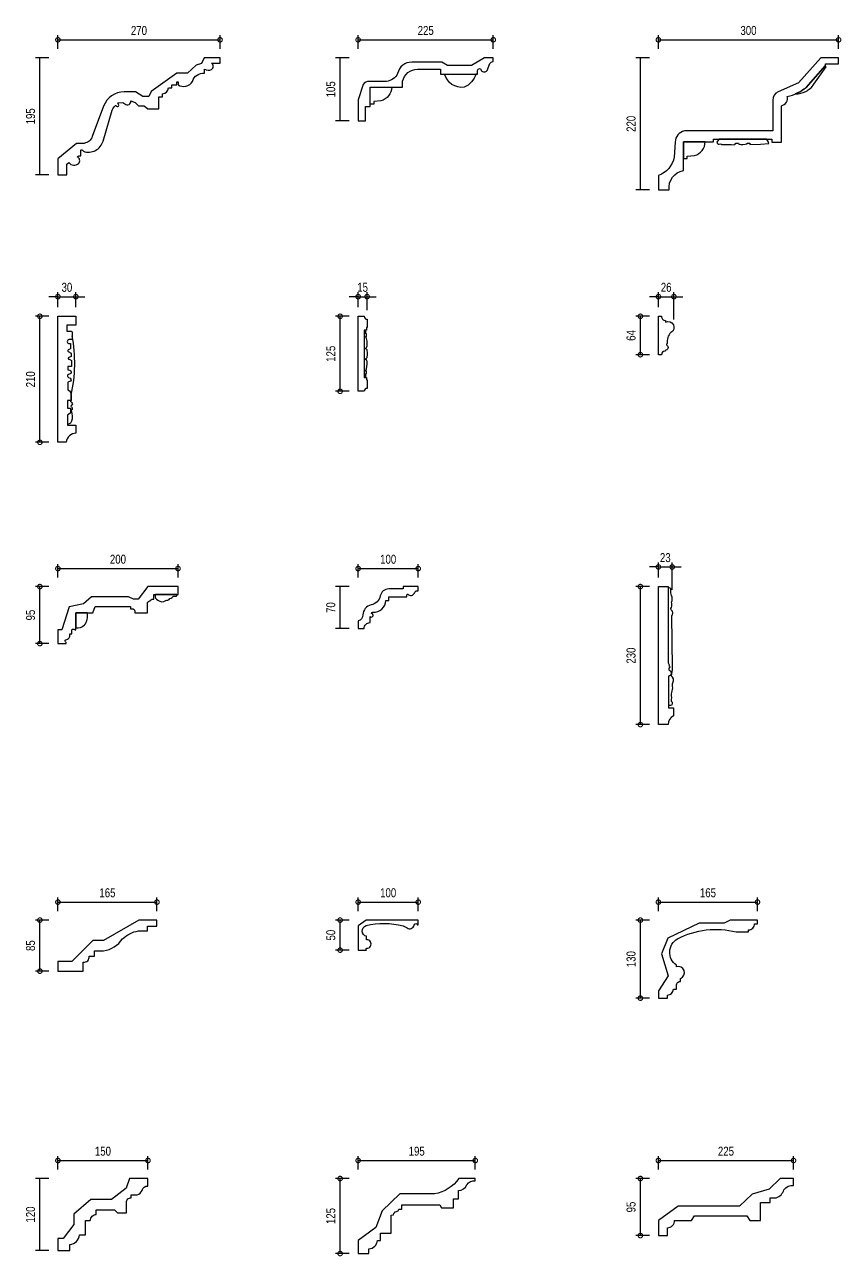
# Model space of a CAD drawing. Header units: millimetres. Extents: x 3214 to 6480, y 2858 to 4911.
# Drawn here: x 3214 to 4574, y 2858 to 4911 of the extents above; entities that cross this region are included whole.
import ezdxf

# ---------------------------------------------------------------- set-up
doc = ezdxf.new("R2010")
doc.units = ezdxf.units.MM
doc.layers.get('Defpoints').update_dxf_attribs({"color": 254})
doc.layers.add('Dimen', color=251, linetype='Continuous')
doc.styles.add('KOTE', font='romrust.shx', dxfattribs={"width": 0.8})
doc.dimstyles.new('ayala 20', dxfattribs={"dimscale": 25, "dimtxt": 2, "dimasz": 1.5, "dimexe": 0.75, "dimexo": 1.5, "dimgap": 0.8, "dimtad": 1, "dimdec": 0, "dimzin": 9, "dimdsep": 46, "dimtxsty": 'KOTE', "dimblk": 'ARCHTICK', "dimcen": 0, "dimdle": 0.75, "dimclrd": 4, "dimclre": 4, "dimclrt": 3, "dimadec": 0, "dimazin": 0, "dimtfac": 0.666667, "dimtdec": 0, "dimtix": 1, "dimtmove": 2, "dimatfit": 0, "dimfxl": 0, "dimtvp": 1, "dimtolj": 1, "dimarcsym": 0})

# ---------------------------------------------------------------- blocks, each defined once
blk = doc.blocks.new('_DotSmall')
at = {"color": 0, "linetype": 'ByBlock', "const_width": 0.5}
blk.add_lwpolyline([(-0.0625, 0, 1), (0.0625, 0, 1)], format="xyb", close=True, dxfattribs=at)
blk = doc.blocks.new('*D6')
at = {"layer": 'Defpoints', "color": 0, "transparency": 16777216}
for p in [(3239.2, 3418.5), (3269.2, 3418.5), (3269.2, 3333.5)]:
    blk.add_point(p, dxfattribs=at)
at = {"layer": 'Dimen', "color": 4, "lineweight": -2, "transparency": 16777216}
for p, q in [((3254.2, 3418.5), (3231.7, 3418.5)), ((3239.2, 3333.5), (3239.2, 3418.5)), ((3254.2, 3333.5), (3231.7, 3333.5))]:
    blk.add_line(p, q, dxfattribs=at)
at = {"layer": 'Dimen', "color": 4, "lineweight": -2, "transparency": 16777216, "xscale": 15, "yscale": 15, "zscale": 15}
for p, rotation in [((3239.2, 3418.5), 90), ((3239.2, 3333.5), 270)]:
    blk.add_blockref('_DotSmall', p, dxfattribs=dict(at, rotation=rotation))
at = {"layer": 'Dimen', "transparency": 16777216, "insert": (3223.7, 3376), "char_height": 15, "attachment_point": 5, "rotation": 90, "style": 'KOTE'}
blk.add_mtext('\\A1;85', dxfattribs=at)
blk = doc.blocks.new('*D7')
at = {"layer": 'Defpoints', "color": 0, "transparency": 16777216}
for p in [(3434.2, 3448.5), (3269.2, 3418.5), (3434.2, 3418.5)]:
    blk.add_point(p, dxfattribs=at)
at = {"layer": 'Dimen', "color": 4, "lineweight": -2, "transparency": 16777216}
for p, q in [((3269.2, 3433.5), (3269.2, 3456)), ((3269.2, 3448.5), (3434.2, 3448.5)), ((3434.2, 3433.5), (3434.2, 3456))]:
    blk.add_line(p, q, dxfattribs=at)
at = {"layer": 'Dimen', "color": 4, "lineweight": -2, "transparency": 16777216, "xscale": 15, "yscale": 15, "zscale": 15, "rotation": 180}
blk.add_blockref('_DotSmall', (3269.2, 3448.5), dxfattribs=at)
at = {"layer": 'Dimen', "color": 4, "lineweight": -2, "transparency": 16777216, "xscale": 15, "yscale": 15, "zscale": 15}
blk.add_blockref('_DotSmall', (3434.2, 3448.5), dxfattribs=at)
at = {"layer": 'Dimen', "transparency": 16777216, "insert": (3351.7, 3464), "char_height": 15, "attachment_point": 5, "style": 'KOTE'}
blk.add_mtext('\\A1;165', dxfattribs=at)
blk = doc.blocks.new('*D8')
at = {"layer": 'Defpoints', "color": 0, "transparency": 16777216}
for p in [(3739.2, 3418.5), (3769.2, 3418.5), (3769.2, 3368.5)]:
    blk.add_point(p, dxfattribs=at)
at = {"layer": 'Dimen', "color": 4, "lineweight": -2, "transparency": 16777216}
for p, q in [((3754.2, 3418.5), (3731.7, 3418.5)), ((3739.2, 3368.5), (3739.2, 3418.5)), ((3754.2, 3368.5), (3731.7, 3368.5))]:
    blk.add_line(p, q, dxfattribs=at)
at = {"layer": 'Dimen', "color": 4, "lineweight": -2, "transparency": 16777216, "xscale": 15, "yscale": 15, "zscale": 15}
for p, rotation in [((3739.2, 3418.5), 90), ((3739.2, 3368.5), 270)]:
    blk.add_blockref('_DotSmall', p, dxfattribs=dict(at, rotation=rotation))
at = {"layer": 'Dimen', "transparency": 16777216, "insert": (3723.7, 3393.5), "char_height": 15, "attachment_point": 5, "rotation": 90, "style": 'KOTE'}
blk.add_mtext('\\A1;50', dxfattribs=at)
blk = doc.blocks.new('*D9')
at = {"layer": 'Defpoints', "color": 0, "transparency": 16777216}
for p in [(3869.2, 3448.5), (3769.2, 3418.5), (3869.2, 3418.5)]:
    blk.add_point(p, dxfattribs=at)
at = {"layer": 'Dimen', "color": 4, "lineweight": -2, "transparency": 16777216}
for p, q in [((3769.2, 3433.5), (3769.2, 3456)), ((3769.2, 3448.5), (3869.2, 3448.5)), ((3869.2, 3433.5), (3869.2, 3456))]:
    blk.add_line(p, q, dxfattribs=at)
at = {"layer": 'Dimen', "color": 4, "lineweight": -2, "transparency": 16777216, "xscale": 15, "yscale": 15, "zscale": 15, "rotation": 180}
blk.add_blockref('_DotSmall', (3769.2, 3448.5), dxfattribs=at)
at = {"layer": 'Dimen', "color": 4, "lineweight": -2, "transparency": 16777216, "xscale": 15, "yscale": 15, "zscale": 15}
blk.add_blockref('_DotSmall', (3869.2, 3448.5), dxfattribs=at)
at = {"layer": 'Dimen', "transparency": 16777216, "insert": (3819.2, 3464), "char_height": 15, "attachment_point": 5, "style": 'KOTE'}
blk.add_mtext('\\A1;100', dxfattribs=at)
blk = doc.blocks.new('*D10')
at = {"layer": 'Defpoints', "color": 0, "transparency": 16777216}
for p in [(4239.2, 3418.5), (4269.2, 3418.5), (4269.2, 3288.5)]:
    blk.add_point(p, dxfattribs=at)
at = {"layer": 'Dimen', "color": 4, "lineweight": -2, "transparency": 16777216}
for p, q in [((4254.2, 3418.5), (4231.7, 3418.5)), ((4239.2, 3288.5), (4239.2, 3418.5)), ((4254.2, 3288.5), (4231.7, 3288.5))]:
    blk.add_line(p, q, dxfattribs=at)
at = {"layer": 'Dimen', "color": 4, "lineweight": -2, "transparency": 16777216, "xscale": 15, "yscale": 15, "zscale": 15}
for p, rotation in [((4239.2, 3418.5), 90), ((4239.2, 3288.5), 270)]:
    blk.add_blockref('_DotSmall', p, dxfattribs=dict(at, rotation=rotation))
at = {"layer": 'Dimen', "transparency": 16777216, "insert": (4223.7, 3353.5), "char_height": 15, "attachment_point": 5, "rotation": 90, "style": 'KOTE'}
blk.add_mtext('\\A1;130', dxfattribs=at)
blk = doc.blocks.new('*D11')
at = {"layer": 'Defpoints', "color": 0, "transparency": 16777216}
for p in [(4434.2, 3448.5), (4269.2, 3418.5), (4434.2, 3418.5)]:
    blk.add_point(p, dxfattribs=at)
at = {"layer": 'Dimen', "color": 4, "lineweight": -2, "transparency": 16777216}
for p, q in [((4269.2, 3433.5), (4269.2, 3456)), ((4269.2, 3448.5), (4434.2, 3448.5)), ((4434.2, 3433.5), (4434.2, 3456))]:
    blk.add_line(p, q, dxfattribs=at)
at = {"layer": 'Dimen', "color": 4, "lineweight": -2, "transparency": 16777216, "xscale": 15, "yscale": 15, "zscale": 15, "rotation": 180}
blk.add_blockref('_DotSmall', (4269.2, 3448.5), dxfattribs=at)
at = {"layer": 'Dimen', "color": 4, "lineweight": -2, "transparency": 16777216, "xscale": 15, "yscale": 15, "zscale": 15}
blk.add_blockref('_DotSmall', (4434.2, 3448.5), dxfattribs=at)
at = {"layer": 'Dimen', "transparency": 16777216, "insert": (4351.7, 3464), "char_height": 15, "attachment_point": 5, "style": 'KOTE'}
blk.add_mtext('\\A1;165', dxfattribs=at)
blk = doc.blocks.new('*D24')
at = {"layer": 'Defpoints', "color": 0, "transparency": 16777216}
for p in [(3239.2, 2987.9), (3269.2, 2987.9), (3269.2, 2867.9)]:
    blk.add_point(p, dxfattribs=at)
at = {"layer": 'Dimen', "color": 4, "lineweight": -2, "transparency": 16777216}
for p, q in [((3254.2, 2987.9), (3231.7, 2987.9)), ((3239.2, 2867.9), (3239.2, 2987.9)), ((3254.2, 2867.9), (3231.7, 2867.9))]:
    blk.add_line(p, q, dxfattribs=at)
at = {"layer": 'Dimen', "transparency": 16777216, "insert": (3223.7, 2927.9), "char_height": 15, "attachment_point": 5, "rotation": 90, "style": 'KOTE'}
blk.add_mtext('\\A1;120', dxfattribs=at)
blk = doc.blocks.new('_None')
blk = doc.blocks.new('*D25')
at = {"layer": 'Defpoints', "color": 0, "transparency": 16777216}
for p in [(3419.2, 3017.9), (3269.2, 2987.9), (3419.2, 2987.9)]:
    blk.add_point(p, dxfattribs=at)
at = {"layer": 'Dimen', "color": 4, "lineweight": -2, "transparency": 16777216}
for p, q in [((3269.2, 3002.9), (3269.2, 3025.4)), ((3269.2, 3017.9), (3419.2, 3017.9)), ((3419.2, 3002.9), (3419.2, 3025.4))]:
    blk.add_line(p, q, dxfattribs=at)
at = {"layer": 'Dimen', "color": 4, "lineweight": -2, "transparency": 16777216, "xscale": 15, "yscale": 15, "zscale": 15, "rotation": 180}
blk.add_blockref('_DotSmall', (3269.2, 3017.9), dxfattribs=at)
at = {"layer": 'Dimen', "color": 4, "lineweight": -2, "transparency": 16777216, "xscale": 15, "yscale": 15, "zscale": 15}
blk.add_blockref('_DotSmall', (3419.2, 3017.9), dxfattribs=at)
at = {"layer": 'Dimen', "transparency": 16777216, "insert": (3344.2, 3033.4), "char_height": 15, "attachment_point": 5, "style": 'KOTE'}
blk.add_mtext('\\A1;150', dxfattribs=at)
blk = doc.blocks.new('*D26')
at = {"layer": 'Defpoints', "color": 0, "transparency": 16777216}
for p in [(3739.2, 2987.9), (3769.2, 2987.9), (3769.2, 2862.9)]:
    blk.add_point(p, dxfattribs=at)
at = {"layer": 'Dimen', "color": 4, "lineweight": -2, "transparency": 16777216}
for p, q in [((3754.2, 2987.9), (3731.7, 2987.9)), ((3739.2, 2862.9), (3739.2, 2987.9)), ((3754.2, 2862.9), (3731.7, 2862.9))]:
    blk.add_line(p, q, dxfattribs=at)
at = {"layer": 'Dimen', "color": 4, "lineweight": -2, "transparency": 16777216, "xscale": 15, "yscale": 15, "zscale": 15}
for p, rotation in [((3739.2, 2987.9), 90), ((3739.2, 2862.9), 270)]:
    blk.add_blockref('_DotSmall', p, dxfattribs=dict(at, rotation=rotation))
at = {"layer": 'Dimen', "transparency": 16777216, "insert": (3723.7, 2925.4), "char_height": 15, "attachment_point": 5, "rotation": 90, "style": 'KOTE'}
blk.add_mtext('\\A1;125', dxfattribs=at)
blk = doc.blocks.new('*D27')
at = {"layer": 'Defpoints', "color": 0, "transparency": 16777216}
for p in [(3964.2, 3017.9), (3769.2, 2987.9), (3964.2, 2987.9)]:
    blk.add_point(p, dxfattribs=at)
at = {"layer": 'Dimen', "color": 4, "lineweight": -2, "transparency": 16777216}
for p, q in [((3769.2, 3002.9), (3769.2, 3025.4)), ((3769.2, 3017.9), (3964.2, 3017.9)), ((3964.2, 3002.9), (3964.2, 3025.4))]:
    blk.add_line(p, q, dxfattribs=at)
at = {"layer": 'Dimen', "color": 4, "lineweight": -2, "transparency": 16777216, "xscale": 15, "yscale": 15, "zscale": 15, "rotation": 180}
blk.add_blockref('_DotSmall', (3769.2, 3017.9), dxfattribs=at)
at = {"layer": 'Dimen', "color": 4, "lineweight": -2, "transparency": 16777216, "xscale": 15, "yscale": 15, "zscale": 15}
blk.add_blockref('_DotSmall', (3964.2, 3017.9), dxfattribs=at)
at = {"layer": 'Dimen', "transparency": 16777216, "insert": (3866.7, 3033.4), "char_height": 15, "attachment_point": 5, "style": 'KOTE'}
blk.add_mtext('\\A1;195', dxfattribs=at)
blk = doc.blocks.new('*D28')
at = {"layer": 'Defpoints', "color": 0, "transparency": 16777216}
for p in [(4239.2, 2987.9), (4269.2, 2987.9), (4269.2, 2892.9)]:
    blk.add_point(p, dxfattribs=at)
at = {"layer": 'Dimen', "color": 4, "lineweight": -2, "transparency": 16777216}
for p, q in [((4254.2, 2987.9), (4231.7, 2987.9)), ((4239.2, 2892.9), (4239.2, 2987.9)), ((4254.2, 2892.9), (4231.7, 2892.9))]:
    blk.add_line(p, q, dxfattribs=at)
at = {"layer": 'Dimen', "color": 4, "lineweight": -2, "transparency": 16777216, "xscale": 15, "yscale": 15, "zscale": 15}
for p, rotation in [((4239.2, 2987.9), 90), ((4239.2, 2892.9), 270)]:
    blk.add_blockref('_DotSmall', p, dxfattribs=dict(at, rotation=rotation))
at = {"layer": 'Dimen', "transparency": 16777216, "insert": (4223.7, 2940.4), "char_height": 15, "attachment_point": 5, "rotation": 90, "style": 'KOTE'}
blk.add_mtext('\\A1;95', dxfattribs=at)
blk = doc.blocks.new('*D29')
at = {"layer": 'Defpoints', "color": 0, "transparency": 16777216}
for p in [(4494.2, 3017.9), (4269.2, 2987.9), (4494.2, 2987.9)]:
    blk.add_point(p, dxfattribs=at)
at = {"layer": 'Dimen', "color": 4, "lineweight": -2, "transparency": 16777216}
for p, q in [((4269.2, 3002.9), (4269.2, 3025.4)), ((4269.2, 3017.9), (4494.2, 3017.9)), ((4494.2, 3002.9), (4494.2, 3025.4))]:
    blk.add_line(p, q, dxfattribs=at)
at = {"layer": 'Dimen', "color": 4, "lineweight": -2, "transparency": 16777216, "xscale": 15, "yscale": 15, "zscale": 15, "rotation": 180}
blk.add_blockref('_DotSmall', (4269.2, 3017.9), dxfattribs=at)
at = {"layer": 'Dimen', "color": 4, "lineweight": -2, "transparency": 16777216, "xscale": 15, "yscale": 15, "zscale": 15}
blk.add_blockref('_DotSmall', (4494.2, 3017.9), dxfattribs=at)
at = {"layer": 'Dimen', "transparency": 16777216, "insert": (4381.7, 3033.4), "char_height": 15, "attachment_point": 5, "style": 'KOTE'}
blk.add_mtext('\\A1;225', dxfattribs=at)
blk = doc.blocks.new('*D34')
at = {"layer": 'Defpoints', "color": 0, "transparency": 16777216}
for p in [(3239.2, 4855.4), (3269.2, 4855.4), (3269.2, 4660.4)]:
    blk.add_point(p, dxfattribs=at)
at = {"layer": 'Dimen', "color": 4, "lineweight": -2, "transparency": 16777216}
for p, q in [((3254.2, 4855.4), (3231.7, 4855.4)), ((3239.2, 4660.4), (3239.2, 4855.4)), ((3254.2, 4660.4), (3231.7, 4660.4))]:
    blk.add_line(p, q, dxfattribs=at)
at = {"layer": 'Dimen', "transparency": 16777216, "insert": (3223.7, 4757.9), "char_height": 15, "attachment_point": 5, "rotation": 90, "style": 'KOTE'}
blk.add_mtext('\\A1;195', dxfattribs=at)
blk = doc.blocks.new('*D35')
at = {"layer": 'Defpoints', "color": 0, "transparency": 16777216}
for p in [(3539.2, 4885.4), (3269.2, 4855.4), (3539.2, 4855.4)]:
    blk.add_point(p, dxfattribs=at)
at = {"layer": 'Dimen', "color": 4, "lineweight": -2, "transparency": 16777216}
for p, q in [((3269.2, 4870.4), (3269.2, 4892.9)), ((3269.2, 4885.4), (3539.2, 4885.4)), ((3539.2, 4870.4), (3539.2, 4892.9))]:
    blk.add_line(p, q, dxfattribs=at)
at = {"layer": 'Dimen', "color": 4, "lineweight": -2, "transparency": 16777216, "xscale": 15, "yscale": 15, "zscale": 15, "rotation": 180}
blk.add_blockref('_DotSmall', (3269.2, 4885.4), dxfattribs=at)
at = {"layer": 'Dimen', "color": 4, "lineweight": -2, "transparency": 16777216, "xscale": 15, "yscale": 15, "zscale": 15}
blk.add_blockref('_DotSmall', (3539.2, 4885.4), dxfattribs=at)
at = {"layer": 'Dimen', "transparency": 16777216, "insert": (3404.2, 4900.9), "char_height": 15, "attachment_point": 5, "style": 'KOTE'}
blk.add_mtext('\\A1;270', dxfattribs=at)
blk = doc.blocks.new('*D36')
at = {"layer": 'Defpoints', "color": 0, "transparency": 16777216}
for p in [(3739.2, 4855.4), (3769.2, 4855.4), (3769.2, 4750.4)]:
    blk.add_point(p, dxfattribs=at)
at = {"layer": 'Dimen', "color": 4, "lineweight": -2, "transparency": 16777216}
for p, q in [((3754.2, 4855.4), (3731.7, 4855.4)), ((3739.2, 4750.4), (3739.2, 4855.4)), ((3754.2, 4750.4), (3731.7, 4750.4))]:
    blk.add_line(p, q, dxfattribs=at)
at = {"layer": 'Dimen', "transparency": 16777216, "insert": (3723.7, 4802.9), "char_height": 15, "attachment_point": 5, "rotation": 90, "style": 'KOTE'}
blk.add_mtext('\\A1;105', dxfattribs=at)
blk = doc.blocks.new('*D37')
at = {"layer": 'Defpoints', "color": 0, "transparency": 16777216}
for p in [(3994.2, 4885.4), (3769.2, 4855.4), (3994.2, 4855.4)]:
    blk.add_point(p, dxfattribs=at)
at = {"layer": 'Dimen', "color": 4, "lineweight": -2, "transparency": 16777216}
for p, q in [((3769.2, 4870.4), (3769.2, 4892.9)), ((3769.2, 4885.4), (3994.2, 4885.4)), ((3994.2, 4870.4), (3994.2, 4892.9))]:
    blk.add_line(p, q, dxfattribs=at)
at = {"layer": 'Dimen', "color": 4, "lineweight": -2, "transparency": 16777216, "xscale": 15, "yscale": 15, "zscale": 15, "rotation": 180}
blk.add_blockref('_DotSmall', (3769.2, 4885.4), dxfattribs=at)
at = {"layer": 'Dimen', "color": 4, "lineweight": -2, "transparency": 16777216, "xscale": 15, "yscale": 15, "zscale": 15}
blk.add_blockref('_DotSmall', (3994.2, 4885.4), dxfattribs=at)
at = {"layer": 'Dimen', "transparency": 16777216, "insert": (3881.7, 4900.9), "char_height": 15, "attachment_point": 5, "style": 'KOTE'}
blk.add_mtext('\\A1;225', dxfattribs=at)
blk = doc.blocks.new('*D38')
at = {"layer": 'Defpoints', "color": 0, "transparency": 16777216}
for p in [(4239.2, 4855.4), (4269.2, 4855.4), (4269.2, 4635.4)]:
    blk.add_point(p, dxfattribs=at)
at = {"layer": 'Dimen', "color": 4, "lineweight": -2, "transparency": 16777216}
for p, q in [((4254.2, 4855.4), (4231.7, 4855.4)), ((4239.2, 4635.4), (4239.2, 4855.4)), ((4254.2, 4635.4), (4231.7, 4635.4))]:
    blk.add_line(p, q, dxfattribs=at)
at = {"layer": 'Dimen', "transparency": 16777216, "insert": (4223.7, 4745.4), "char_height": 15, "attachment_point": 5, "rotation": 90, "style": 'KOTE'}
blk.add_mtext('\\A1;220', dxfattribs=at)
blk = doc.blocks.new('*D39')
at = {"layer": 'Defpoints', "color": 0, "transparency": 16777216}
for p in [(4569.2, 4885.4), (4269.2, 4855.4), (4569.2, 4855.4)]:
    blk.add_point(p, dxfattribs=at)
at = {"layer": 'Dimen', "color": 4, "lineweight": -2, "transparency": 16777216}
for p, q in [((4269.2, 4870.4), (4269.2, 4892.9)), ((4269.2, 4885.4), (4569.2, 4885.4)), ((4569.2, 4870.4), (4569.2, 4892.9))]:
    blk.add_line(p, q, dxfattribs=at)
at = {"layer": 'Dimen', "color": 4, "lineweight": -2, "transparency": 16777216, "xscale": 15, "yscale": 15, "zscale": 15, "rotation": 180}
blk.add_blockref('_DotSmall', (4269.2, 4885.4), dxfattribs=at)
at = {"layer": 'Dimen', "color": 4, "lineweight": -2, "transparency": 16777216, "xscale": 15, "yscale": 15, "zscale": 15}
blk.add_blockref('_DotSmall', (4569.2, 4885.4), dxfattribs=at)
at = {"layer": 'Dimen', "transparency": 16777216, "insert": (4419.2, 4900.9), "char_height": 15, "attachment_point": 5, "style": 'KOTE'}
blk.add_mtext('\\A1;300', dxfattribs=at)
blk = doc.blocks.new('*D40')
at = {"layer": 'Defpoints', "color": 0, "transparency": 16777216}
for p in [(3739.2, 3974.3), (3769.2, 3974.3), (3769.2, 3904.3)]:
    blk.add_point(p, dxfattribs=at)
at = {"layer": 'Dimen', "color": 4, "lineweight": -2, "transparency": 16777216}
for p, q in [((3754.2, 3974.3), (3731.7, 3974.3)), ((3739.2, 3904.3), (3739.2, 3974.3)), ((3754.2, 3904.3), (3731.7, 3904.3))]:
    blk.add_line(p, q, dxfattribs=at)
at = {"layer": 'Dimen', "transparency": 16777216, "insert": (3723.7, 3939.3), "char_height": 15, "attachment_point": 5, "rotation": 90, "style": 'KOTE'}
blk.add_mtext('\\A1;70', dxfattribs=at)
blk = doc.blocks.new('*D41')
at = {"layer": 'Defpoints', "color": 0, "transparency": 16777216}
for p in [(3869.2, 4004.3), (3769.2, 3974.3), (3869.2, 3974.3)]:
    blk.add_point(p, dxfattribs=at)
at = {"layer": 'Dimen', "color": 4, "lineweight": -2, "transparency": 16777216}
for p, q in [((3769.2, 3989.3), (3769.2, 4011.8)), ((3769.2, 4004.3), (3869.2, 4004.3)), ((3869.2, 3989.3), (3869.2, 4011.8))]:
    blk.add_line(p, q, dxfattribs=at)
at = {"layer": 'Dimen', "color": 4, "lineweight": -2, "transparency": 16777216, "xscale": 15, "yscale": 15, "zscale": 15, "rotation": 180}
blk.add_blockref('_DotSmall', (3769.2, 4004.3), dxfattribs=at)
at = {"layer": 'Dimen', "color": 4, "lineweight": -2, "transparency": 16777216, "xscale": 15, "yscale": 15, "zscale": 15}
blk.add_blockref('_DotSmall', (3869.2, 4004.3), dxfattribs=at)
at = {"layer": 'Dimen', "transparency": 16777216, "insert": (3819.2, 4019.8), "char_height": 15, "attachment_point": 5, "style": 'KOTE'}
blk.add_mtext('\\A1;100', dxfattribs=at)
blk = doc.blocks.new('*D44')
at = {"layer": 'Defpoints', "color": 0, "transparency": 16777216}
for p in [(3239.2, 3974.3), (3269.2, 3974.3), (3269.2, 3879.3)]:
    blk.add_point(p, dxfattribs=at)
at = {"layer": 'Dimen', "color": 4, "lineweight": -2, "transparency": 16777216}
for p, q in [((3254.2, 3974.3), (3231.7, 3974.3)), ((3239.2, 3879.3), (3239.2, 3974.3)), ((3254.2, 3879.3), (3231.7, 3879.3))]:
    blk.add_line(p, q, dxfattribs=at)
at = {"layer": 'Dimen', "color": 4, "lineweight": -2, "transparency": 16777216, "xscale": 15, "yscale": 15, "zscale": 15}
for p, rotation in [((3239.2, 3974.3), 90), ((3239.2, 3879.3), 270)]:
    blk.add_blockref('_DotSmall', p, dxfattribs=dict(at, rotation=rotation))
at = {"layer": 'Dimen', "transparency": 16777216, "insert": (3223.7, 3926.8), "char_height": 15, "attachment_point": 5, "rotation": 90, "style": 'KOTE'}
blk.add_mtext('\\A1;95', dxfattribs=at)
blk = doc.blocks.new('*D45')
at = {"layer": 'Defpoints', "color": 0, "transparency": 16777216}
for p in [(3469.2, 4004.3), (3269.2, 3974.3), (3469.2, 3974.3)]:
    blk.add_point(p, dxfattribs=at)
at = {"layer": 'Dimen', "color": 4, "lineweight": -2, "transparency": 16777216}
for p, q in [((3269.2, 3989.3), (3269.2, 4011.8)), ((3269.2, 4004.3), (3469.2, 4004.3)), ((3469.2, 3989.3), (3469.2, 4011.8))]:
    blk.add_line(p, q, dxfattribs=at)
at = {"layer": 'Dimen', "color": 4, "lineweight": -2, "transparency": 16777216, "xscale": 15, "yscale": 15, "zscale": 15, "rotation": 180}
blk.add_blockref('_DotSmall', (3269.2, 4004.3), dxfattribs=at)
at = {"layer": 'Dimen', "color": 4, "lineweight": -2, "transparency": 16777216, "xscale": 15, "yscale": 15, "zscale": 15}
blk.add_blockref('_DotSmall', (3469.2, 4004.3), dxfattribs=at)
at = {"layer": 'Dimen', "transparency": 16777216, "insert": (3369.2, 4019.8), "char_height": 15, "attachment_point": 5, "style": 'KOTE'}
blk.add_mtext('\\A1;200', dxfattribs=at)
blk = doc.blocks.new('*D60')
at = {"layer": 'Defpoints', "color": 0, "transparency": 16777216}
for p in [(3239.2, 4424.7), (3269.2, 4424.7), (3269.2, 4214.7)]:
    blk.add_point(p, dxfattribs=at)
at = {"layer": 'Dimen', "color": 4, "lineweight": -2, "transparency": 16777216}
for p, q in [((3254.2, 4424.7), (3231.7, 4424.7)), ((3239.2, 4214.7), (3239.2, 4424.7)), ((3254.2, 4214.7), (3231.7, 4214.7))]:
    blk.add_line(p, q, dxfattribs=at)
at = {"layer": 'Dimen', "color": 4, "lineweight": -2, "transparency": 16777216, "xscale": 15, "yscale": 15, "zscale": 15}
for p, rotation in [((3239.2, 4424.7), 90), ((3239.2, 4214.7), 270)]:
    blk.add_blockref('_DotSmall', p, dxfattribs=dict(at, rotation=rotation))
at = {"layer": 'Dimen', "transparency": 16777216, "insert": (3223.7, 4319.7), "char_height": 15, "attachment_point": 5, "rotation": 90, "style": 'KOTE'}
blk.add_mtext('\\A1;210', dxfattribs=at)
blk = doc.blocks.new('*D61')
at = {"layer": 'Defpoints', "color": 0, "transparency": 16777216}
for p in [(4239.2, 3974.3), (4269.2, 3974.3), (4269.2, 3744.3)]:
    blk.add_point(p, dxfattribs=at)
at = {"layer": 'Dimen', "color": 4, "lineweight": -2, "transparency": 16777216}
for p, q in [((4254.2, 3974.3), (4231.7, 3974.3)), ((4239.2, 3744.3), (4239.2, 3974.3)), ((4254.2, 3744.3), (4231.7, 3744.3))]:
    blk.add_line(p, q, dxfattribs=at)
at = {"layer": 'Dimen', "color": 4, "lineweight": -2, "transparency": 16777216, "xscale": 15, "yscale": 15, "zscale": 15}
for p, rotation in [((4239.2, 3974.3), 90), ((4239.2, 3744.3), 270)]:
    blk.add_blockref('_DotSmall', p, dxfattribs=dict(at, rotation=rotation))
at = {"layer": 'Dimen', "transparency": 16777216, "insert": (4223.7, 3859.3), "char_height": 15, "attachment_point": 5, "rotation": 90, "style": 'KOTE'}
blk.add_mtext('\\A1;230', dxfattribs=at)
blk = doc.blocks.new('*D62')
at = {"layer": 'Defpoints', "color": 0, "transparency": 16777216}
for p in [(3739.2, 4424.7), (3769.2, 4424.7), (3769.2, 4299.7)]:
    blk.add_point(p, dxfattribs=at)
at = {"layer": 'Dimen', "color": 4, "lineweight": -2, "transparency": 16777216}
for p, q in [((3754.2, 4424.7), (3731.7, 4424.7)), ((3739.2, 4299.7), (3739.2, 4424.7)), ((3754.2, 4299.7), (3731.7, 4299.7))]:
    blk.add_line(p, q, dxfattribs=at)
at = {"layer": 'Dimen', "color": 4, "lineweight": -2, "transparency": 16777216, "xscale": 15, "yscale": 15, "zscale": 15}
for p, rotation in [((3739.2, 4424.7), 90), ((3739.2, 4299.7), 270)]:
    blk.add_blockref('_DotSmall', p, dxfattribs=dict(at, rotation=rotation))
at = {"layer": 'Dimen', "transparency": 16777216, "insert": (3723.7, 4362.2), "char_height": 15, "attachment_point": 5, "rotation": 90, "style": 'KOTE'}
blk.add_mtext('\\A1;125', dxfattribs=at)
blk = doc.blocks.new('*D54')
at = {"layer": 'Defpoints', "color": 0, "transparency": 16777216}
for p in [(3299.2, 4457.4), (3269.2, 4424.7), (3299.2, 4424.7)]:
    blk.add_point(p, dxfattribs=at)
at = {"layer": 'Dimen', "color": 4, "lineweight": -2, "transparency": 16777216}
for p, q in [((3269.2, 4457.4), (3254.2, 4457.4)), ((3269.2, 4439.7), (3269.2, 4464.9)), ((3269.2, 4457.4), (3299.2, 4457.4)), ((3299.2, 4439.7), (3299.2, 4464.9)), ((3299.2, 4457.4), (3314.2, 4457.4))]:
    blk.add_line(p, q, dxfattribs=at)
at = {"layer": 'Dimen', "color": 4, "lineweight": -2, "transparency": 16777216, "xscale": 15, "yscale": 15, "zscale": 15}
blk.add_blockref('_DotSmall', (3269.2, 4457.4), dxfattribs=at)
at = {"layer": 'Dimen', "color": 4, "lineweight": -2, "transparency": 16777216, "xscale": 15, "yscale": 15, "zscale": 15, "rotation": 180}
blk.add_blockref('_DotSmall', (3299.2, 4457.4), dxfattribs=at)
at = {"layer": 'Dimen', "transparency": 16777216, "insert": (3284.2, 4472.9), "char_height": 15, "attachment_point": 5, "style": 'KOTE'}
blk.add_mtext('\\A1;30', dxfattribs=at)
blk = doc.blocks.new('*D55')
at = {"layer": 'Defpoints', "color": 0, "transparency": 16777216}
for p in [(3784.1, 4457.4), (3769.2, 4424.7), (3784.1, 4419.8)]:
    blk.add_point(p, dxfattribs=at)
at = {"layer": 'Dimen', "color": 4, "lineweight": -2, "transparency": 16777216}
for p, q in [((3769.2, 4457.4), (3754.2, 4457.4)), ((3769.2, 4439.7), (3769.2, 4464.9)), ((3769.2, 4457.4), (3784.1, 4457.4)), ((3784.1, 4434.8), (3784.1, 4464.9)), ((3784.1, 4457.4), (3799.1, 4457.4))]:
    blk.add_line(p, q, dxfattribs=at)
at = {"layer": 'Dimen', "color": 4, "lineweight": -2, "transparency": 16777216, "xscale": 15, "yscale": 15, "zscale": 15}
blk.add_blockref('_DotSmall', (3769.2, 4457.4), dxfattribs=at)
at = {"layer": 'Dimen', "color": 4, "lineweight": -2, "transparency": 16777216, "xscale": 15, "yscale": 15, "zscale": 15, "rotation": 180}
blk.add_blockref('_DotSmall', (3784.1, 4457.4), dxfattribs=at)
at = {"layer": 'Dimen', "transparency": 16777216, "insert": (3776.6, 4472.9), "char_height": 15, "attachment_point": 5, "style": 'KOTE'}
blk.add_mtext('\\A1;15', dxfattribs=at)
blk = doc.blocks.new('*D66')
at = {"layer": 'Defpoints', "color": 0, "transparency": 16777216}
for p in [(4292.2, 4007), (4269.2, 3974.3), (4292.2, 3954)]:
    blk.add_point(p, dxfattribs=at)
at = {"layer": 'Dimen', "color": 4, "lineweight": -2, "transparency": 16777216}
for p, q in [((4269.2, 4007), (4254.2, 4007)), ((4269.2, 3989.3), (4269.2, 4014.5)), ((4269.2, 4007), (4292.2, 4007)), ((4292.2, 3969), (4292.2, 4014.5)), ((4292.2, 4007), (4307.2, 4007))]:
    blk.add_line(p, q, dxfattribs=at)
at = {"layer": 'Dimen', "color": 4, "lineweight": -2, "transparency": 16777216, "xscale": 15, "yscale": 15, "zscale": 15}
blk.add_blockref('_DotSmall', (4269.2, 4007), dxfattribs=at)
at = {"layer": 'Dimen', "color": 4, "lineweight": -2, "transparency": 16777216, "xscale": 15, "yscale": 15, "zscale": 15, "rotation": 180}
blk.add_blockref('_DotSmall', (4292.2, 4007), dxfattribs=at)
at = {"layer": 'Dimen', "transparency": 16777216, "insert": (4280.7, 4022.5), "char_height": 15, "attachment_point": 5, "style": 'KOTE'}
blk.add_mtext('\\A1;23', dxfattribs=at)
blk = doc.blocks.new('*D71')
at = {"layer": 'Defpoints', "color": 0, "transparency": 16777216}
for p in [(4239.2, 4424.7), (4269.2, 4424.7), (4269.2, 4360.7)]:
    blk.add_point(p, dxfattribs=at)
at = {"layer": 'Dimen', "color": 4, "lineweight": -2, "transparency": 16777216}
for p, q in [((4254.2, 4424.7), (4231.7, 4424.7)), ((4239.2, 4360.7), (4239.2, 4424.7)), ((4254.2, 4360.7), (4231.7, 4360.7))]:
    blk.add_line(p, q, dxfattribs=at)
at = {"layer": 'Dimen', "color": 4, "lineweight": -2, "transparency": 16777216, "xscale": 15, "yscale": 15, "zscale": 15}
for p, rotation in [((4239.2, 4424.7), 90), ((4239.2, 4360.7), 270)]:
    blk.add_blockref('_DotSmall', p, dxfattribs=dict(at, rotation=rotation))
at = {"layer": 'Dimen', "transparency": 16777216, "insert": (4223.7, 4392.7), "char_height": 15, "attachment_point": 5, "rotation": 90, "style": 'KOTE'}
blk.add_mtext('\\A1;64', dxfattribs=at)
blk = doc.blocks.new('*D72')
at = {"layer": 'Defpoints', "color": 0, "transparency": 16777216}
for p in [(4295, 4457.4), (4269.2, 4424.7), (4295, 4404.3)]:
    blk.add_point(p, dxfattribs=at)
at = {"layer": 'Dimen', "color": 4, "lineweight": -2, "transparency": 16777216}
for p, q in [((4269.2, 4457.4), (4254.2, 4457.4)), ((4269.2, 4439.7), (4269.2, 4464.9)), ((4269.2, 4457.4), (4295, 4457.4)), ((4295, 4419.3), (4295, 4464.9)), ((4295, 4457.4), (4310, 4457.4))]:
    blk.add_line(p, q, dxfattribs=at)
at = {"layer": 'Dimen', "color": 4, "lineweight": -2, "transparency": 16777216, "xscale": 15, "yscale": 15, "zscale": 15}
blk.add_blockref('_DotSmall', (4269.2, 4457.4), dxfattribs=at)
at = {"layer": 'Dimen', "color": 4, "lineweight": -2, "transparency": 16777216, "xscale": 15, "yscale": 15, "zscale": 15, "rotation": 180}
blk.add_blockref('_DotSmall', (4295, 4457.4), dxfattribs=at)
at = {"layer": 'Dimen', "transparency": 16777216, "insert": (4282.1, 4472.9), "char_height": 15, "attachment_point": 5, "style": 'KOTE'}
blk.add_mtext('\\A1;26', dxfattribs=at)

msp = doc.modelspace()

# ---------------------------------------------------------------- linework, layer by layer
at = {"color": 5}
msp.add_line((3968.1, 4828.3), (3965.1, 4828.3), dxfattribs=at)
for points in [[(3269.2, 4660.4), (3284.2, 4660.4), (3284.2, 4678.4), (3287.5, 4680.7, 0.420748), (3303.5, 4679.2, 0.524286), (3301.5, 4690.3), (3304.2, 4692.2), (3307.2, 4692.2), (3307.2, 4701.3, -0.559203), (3310.6, 4700.8), (3311.7, 4699.6, 0.433573), (3344.5, 4716.7), (3359.8, 4767.9, -0.152132), (3365.2, 4775.9), (3366.4, 4775.8, 0.68752), (3370.2, 4774.9, 0.348878), (3368.6, 4780.3), (3377.4, 4780.7), (3380.9, 4778.5, 0.658572), (3390.9, 4783.7), (3398.1, 4781.2), (3403.2, 4775.6), (3412.8, 4775.6), (3419.2, 4770.4), (3437.2, 4770.4), (3437.2, 4790.4), (3443.2, 4790.4), (3443.2, 4795.4, 0.399001), (3453.2, 4805.4), (3459.2, 4805.4), (3459.2, 4810.4), (3467.2, 4810.4), (3467.2, 4815.4), (3469.2, 4815.4), (3469.2, 4810.4, 0.421268), (3493.3, 4816, -0.36165), (3513.5, 4830), (3513.5, 4836.5, 0.265777), (3525.1, 4836.1, 0.542087), (3525.1, 4846.4), (3539.2, 4846.4), (3539.2, 4855.4), (3512.8, 4855.4), (3508.1, 4846.2), (3499.3, 4843.4), (3485, 4829.7), (3467.1, 4829.7), (3424.7, 4799.4), (3420.9, 4790.8), (3410.5, 4790.8), (3398.5, 4798.5), (3379.4, 4798.5, 0.312108), (3345.3, 4774.9), (3326.4, 4724.2, -0.263397), (3313, 4712.9), (3300, 4712.9), (3269.2, 4687.1)], [(3769.2, 4750.4), (3781.2, 4750.4), (3781.2, 4774.4), (3789.2, 4774.4), (3789.2, 4806.4), (3843.2, 4806.4), (3843.2, 4816.4, -0.351879), (3868, 4836.3), (3906.1, 4836.3), (3906.1, 4828.3), (3968.1, 4828.3), (3968.1, 4834.5, -1), (3974.2, 4834.5, 0.523769), (3984, 4834.5), (3988.3, 4845.7, -0.198192), (3994.2, 4849.4), (3994.2, 4855.4), (3979.6, 4855.4), (3957.8, 4842.7), (3917.8, 4842.7), (3908.4, 4848.2), (3858.4, 4848.2, 0.351889), (3835, 4829.4, -0.270337), (3816.3, 4816), (3787.5, 4816, 0.225683), (3777.3, 4811.2), (3769.2, 4785.2)], [(4269.2, 4635.4), (4287.2, 4635.4, -0.409927), (4311.2, 4667.4), (4311.2, 4715.4), (4360.9, 4715.4), (4360.9, 4720), (4458.2, 4720), (4458.2, 4715.1), (4474.2, 4715.1), (4474.2, 4775.6, 0.448983), (4483.6, 4791.2, 0.128336), (4515.5, 4806.2), (4547.2, 4842.4), (4547.2, 4845.4), (4569.2, 4845.4), (4569.2, 4855.4), (4539.7, 4855.4), (4502.6, 4813.5), (4468.4, 4798.9, 0.314368), (4459.7, 4785), (4459.7, 4734), (4312.5, 4734, 0.311727), (4296.9, 4714.8), (4295.5, 4689.8, -0.271421), (4269.2, 4659.4)], [(3269.2, 3879.3), (3283.2, 3879.3), (3283.2, 3881.3, -0.722178), (3282.6, 3885.8, 0.186092), (3287.7, 3888.7, 0.165481), (3289.2, 3895.3), (3292.2, 3895.3), (3292.2, 3902.3, -0.473515), (3297.2, 3902.3), (3299.2, 3902.3), (3299.2, 3930.3), (3327.2, 3930.3), (3331.2, 3941.3), (3390.2, 3941.3), (3390.2, 3937.3), (3393.2, 3937.3, -0.414214), (3397.2, 3933.3), (3397.2, 3930.3), (3418.2, 3930.3), (3418.2, 3945.3, -0.414157), (3424.2, 3951.3), (3425.2, 3953.3), (3429.2, 3953.3), (3429.2, 3961.3), (3469.2, 3961.3), (3469.2, 3974.3), (3419, 3974.3), (3402.9, 3953.3), (3395.2, 3953.3), (3386.9, 3957.3), (3325.1, 3957.3), (3311.6, 3945.5), (3287.9, 3940.4), (3275.7, 3902.3), (3269.2, 3902.3), (3269.2, 3879.3)], [(4269.2, 3744.3), (4269.2, 3974.3), (4285.2, 3974.3), (4285.2, 3847.1, -0.329505), (4286.7, 3842.3, -0.77369), (4286.8, 3838.3, 0.22151), (4286.5, 3835.3, -0.842581), (4286.2, 3825.1), (4286.2, 3772.3), (4294.2, 3772.3), (4294.2, 3758.7, 0.287008), (4285.2, 3744.3), (4269.2, 3744.3)], [(3782.3, 3418.5), (3769.2, 3408.9), (3769.2, 3368.5), (3783.2, 3368.5, -0.702911), (3783.7, 3371.6, 1.05348), (3783.2, 3385.5), (3783.2, 3391.5, -0.78526), (3782.4, 3409.3, -0.125281), (3843.9, 3409), (3850.7, 3405.5, 0.54047), (3862.3, 3410.1, -0.817023), (3868.2, 3410.5), (3869.2, 3410.5), (3869.2, 3418.5)], [(4269.2, 3288.5), (4284.2, 3288.5), (4284.2, 3293.5, 0.412784), (4294.2, 3303.5), (4299.2, 3303.5), (4299.2, 3309.5, -0.414214), (4306.2, 3316.5), (4306.2, 3321.5, 0.9812), (4299.2, 3340.5), (4299.2, 3343.5, -0.554364), (4301.1, 3387.3, -0.18544), (4398.9, 3398.9), (4419.2, 3398.9), (4419.2, 3402.5, 0.452986), (4429.2, 3412.5), (4434.2, 3412.5), (4434.2, 3418.5), (4388.8, 3418.5), (4378.8, 3413.4), (4337, 3413.4), (4284.8, 3388.5), (4274.1, 3362.6), (4285.3, 3325.5), (4269.2, 3300.9)], [(3269.2, 2867.9), (3289.2, 2867.9), (3289.2, 2877.9, 0.354052), (3305.2, 2893.9), (3315.2, 2893.9), (3315.2, 2917.9), (3323.2, 2917.9, -0.414214), (3333.2, 2927.9), (3333.2, 2935.9), (3363.2, 2935.9), (3368.2, 2930.9), (3383.2, 2930.9), (3383.2, 2948.3, -0.428239), (3391.2, 2955.9), (3391.2, 2960.9), (3401.2, 2960.9, 0.212423), (3409.5, 2968.1, -0.370075), (3419.2, 2975.4), (3419.2, 2987.9), (3388.7, 2987.9), (3382.8, 2971.7), (3358.7, 2953.2), (3323.9, 2953.2), (3295.6, 2928.5), (3295.6, 2911.5), (3278.2, 2887.9), (3269.2, 2887.9)], [(3769.2, 2862.9), (3787.2, 2862.9), (3787.2, 2870.9, 0.403735), (3801.2, 2884.9), (3806.2, 2884.9), (3806.2, 2896.9), (3824.2, 2896.9), (3824.2, 2926.9), (3828.1, 2927.6, -0.30044), (3832.8, 2933, 0.342458), (3837.2, 2936.9), (3842.2, 2936.9), (3842.2, 2943.9), (3905.2, 2943.9), (3908.2, 2938.9), (3928.2, 2938.9), (3928.2, 2953.9), (3936.2, 2953.9), (3936.2, 2968, 0.30527), (3950.1, 2977.4, -0.305018), (3964.2, 2983.9), (3964.2, 2987.9), (3937, 2987.9, -0.201755), (3896.4, 2962.4), (3838.4, 2962.4), (3809, 2934.1), (3798.8, 2906.5), (3769.2, 2884.9)], [(4269.2, 2892.9), (4284.2, 2892.9), (4284.2, 2905.9, 0.414214), (4296.2, 2917.9), (4324.2, 2917.9), (4329.2, 2925.9), (4416.2, 2925.9), (4421.2, 2917.9), (4439.2, 2917.9), (4439.2, 2947.9), (4455.2, 2947.9), (4455.2, 2955.9), (4465.2, 2955.9, 0.257034), (4478.1, 2969.3, -0.261539), (4494.2, 2976.4), (4494.2, 2987.9), (4472.2, 2987.9), (4453.4, 2970.2), (4425.2, 2962), (4404.4, 2941.9), (4302.2, 2941.9), (4269.2, 2917.9)]]:
    msp.add_lwpolyline(points, format="xyb", close=True, dxfattribs=at)
for points in [[(3913.1, 4828.3), (3965.1, 4828.3, -0.225429), (3945.9, 4806.3, -0.376316), (3913.1, 4828.3, 2.620613)], [(4497.2, 4795.2, 0.120611), (4514.7, 4799.5, 0.120611), (4528.3, 4811.4), (4548.5, 4840.3), (4546, 4841.1), (4515.5, 4806.2, -0.07711), (4497.2, 4795.2, 8.533956)], [(3789.2, 4806.4), (3825.2, 4806.4, -0.334721), (3807.2, 4783.6), (3795.2, 4782.4), (3795.2, 4778.4), (3789.2, 4778.4), (3789.2, 4806.4)], [(4347.2, 4715.4), (4311.2, 4715.4), (4311.2, 4687.4), (4317.2, 4687.4), (4317.2, 4691.4), (4329.2, 4692.7, 0.334721), (4347.2, 4715.4, 15.955157)], [(4370.6, 4720), (4367.5, 4716.5, 0.722257), (4370.4, 4711.6), (4373.3, 4712.2), (4374.2, 4710.7, -0.030738), (4395.4, 4710.6, -0.249819), (4397.1, 4711.6), (4398, 4713.2), (4402.7, 4713.2), (4402.9, 4711.4, 0.070744), (4417.2, 4711.8), (4417.2, 4713.2), (4421.5, 4713.2), (4421.6, 4711.2), (4439.5, 4711.3), (4453.2, 4712.5, 0.217423), (4449.1, 4718.6, -0.714406), (4449.4, 4720), (4370.6, 4720)], [(3269.2, 4214.7), (3269.2, 4424.7), (3299.2, 4424.7), (3299.2, 4409.7), (3284.2, 4409.7), (3284.2, 4399.7), (3291.2, 4399.7, -0.365049), (3292.9, 4398.2), (3292.9, 4386.2), (3288.9, 4386.2, 0.81999), (3286.8, 4379.3), (3290.1, 4379.3), (3290.1, 4370.3), (3287.2, 4369.4, 0.580047), (3286.4, 4365.8), (3291.2, 4363), (3291.2, 4357.6), (3287.2, 4356.1, 0.823138), (3287.7, 4353.1), (3290, 4352.2, -0.37631), (3292, 4348.6, 0.108834), (3292, 4341.2), (3286, 4341.2), (3286, 4335.7), (3289.3, 4334.7, -0.67082), (3289.8, 4328.8), (3286.6, 4327.6, 0.763289), (3287, 4322.8), (3289.5, 4321.4, -0.71937), (3288.7, 4316), (3286, 4315.2), (3286, 4302.2, -0.282308), (3291.2, 4292.7), (3291.2, 4284.5), (3285.2, 4284.5), (3285.2, 4271.6), (3290.2, 4271.6), (3290.2, 4265.6), (3289.8, 4263.5), (3285.2, 4260.1), (3285.2, 4243.1), (3299.2, 4243.1), (3299.2, 4230.1, 0.366276), (3283.2, 4214.7), (3269.2, 4214.7)], [(3769.2, 4299.7), (3769.2, 4424.7), (3779.2, 4424.7, 0.414174), (3784.1, 4419.8), (3784.2, 4405.8), (3783.2, 4405.8), (3783.2, 4401.8), (3779.2, 4401.8), (3779.2, 4322.6), (3783.2, 4322.6), (3783.2, 4318.6), (3784.2, 4318.6), (3784.2, 4304.6, 0.419704), (3779.2, 4299.7), (3769.2, 4299.7)], [(4269.2, 4360.7), (4269.2, 4424.7), (4274.2, 4424.7, 0.414214), (4281.2, 4417.7), (4281.2, 4415.1, -0.971522), (4290.1, 4397.7, 0.249979), (4284, 4379.2, 0.873315), (4283.4, 4376.8, -0.702109), (4280.2, 4367.9), (4280.2, 4366.7, 0.414214), (4274.2, 4360.7), (4269.2, 4360.7)], [(3779.2, 4322.6), (3782.2, 4322.6), (3782.2, 4329.2), (3783.2, 4329.2), (3783.2, 4333.2), (3781.7, 4333.2, 0.101351), (3784.2, 4349.3, 0.323568), (3780.8, 4353.5, 0.305507), (3784.4, 4357.1, 0.028596), (3784.7, 4362.2, 0.028596), (3784.4, 4367.3, 0.305507), (3780.8, 4370.9, 0.323568), (3784.2, 4375.2, 0.12627), (3781.7, 4391.3), (3783.2, 4391.3), (3783.2, 4395.3), (3782.2, 4395.3), (3782.2, 4401.8), (3779.2, 4401.8), (3779.2, 4322.6)], [(3285.2, 4245.9, 0.452043), (3292.2, 4250.3, 0.193649), (3291.8, 4266.5, -0.54671), (3292.4, 4268.7, 0.66164), (3291.6, 4273.8, -0.414015), (3291.6, 4276.4, 0.892773), (3291.6, 4281.4, -0.506898), (3291.2, 4284.5), (3291.2, 4293.2, 0.103345), (3292.9, 4392.2, -7.167489)], [(3769.2, 3904.3), (3779.2, 3904.3, -0.414214), (3789.2, 3914.3), (3789.2, 3924.3, 1.477312), (3791.2, 3929.5, -0.326087), (3793.9, 3931.4, 0.424552), (3815.2, 3951.3), (3820.2, 3951.3), (3820.2, 3957.3), (3850.2, 3957.3), (3850.2, 3960.3, -0.914487), (3853.2, 3960.5, 0.514755), (3863.6, 3965.1, -0.317779), (3869.2, 3967.3), (3869.2, 3974.3), (3844.2, 3974.3), (3844.2, 3970.3), (3820.2, 3970.3, 0.353854), (3806.1, 3958.9, -0.303001), (3790.7, 3943.9, 0.317069), (3776.9, 3927.1, -0.35493), (3769.2, 3917.3), (3769.2, 3904.3)], [(4286.2, 3776.7), (4289.9, 3776.7, 0.802201), (4291, 3782.8, 0.06323), (4290.8, 3795.6, 0.065946), (4293, 3805.6, -0.144942), (4293.4, 3814.1, 0.360008), (4290.6, 3825.8, 0.090385), (4292.6, 3838.8), (4291.8, 3925.9, 0.419389), (4290.2, 3935.7, -0.314793), (4291, 3939.5, 0.120404), (4291, 3948.5, 0.209571), (4291.2, 3959.5, -0.124044), (4290, 3968.6, 0.758706), (4285.2, 3971.5, 0.381171)], [(3432, 3961.3, 0.400438), (3433.2, 3953.5), (3435.6, 3951.6, 0.341721), (3448.9, 3950.9, -0.09978), (3452.2, 3951.6, 0.294127), (3454.3, 3953, -0.336295), (3457.8, 3955, 0.257145), (3460.2, 3957.4, -0.19938), (3464.9, 3958.5, 0.691314), (3467.3, 3961.3), (3432, 3961.3)], [(3299.2, 3930.3), (3299.2, 3905.8, 0.260074), (3313.4, 3910.3, 0.235463), (3318.1, 3930.3), (3299.2, 3930.3)], [(3269.2, 3349.5), (3269.2, 3333.5), (3311.2, 3333.5), (3311.2, 3348.5, 0.52515), (3321.2, 3358.5), (3330.2, 3358.5), (3330.2, 3367.5), (3345.2, 3367.5, 0.21239), (3376.6, 3387.1, -0.159915), (3403.2, 3400.5), (3418.2, 3400.5), (3418.2, 3408.5), (3434.2, 3408.5), (3434.2, 3418.5), (3404.2, 3418.5), (3345.2, 3384.5), (3327.2, 3384.5), (3292.2, 3349.5), (3269.2, 3349.5)]]:
    msp.add_lwpolyline(points, format="xyb", dxfattribs=at)

# ---------------------------------------------------------------- dimensions: what is measured, and where the dimension line sits
at = {"layer": 'Dimen'}
for base, p1, p2, picture, middle in [((3539.2, 4885.4), (3269.2, 4855.4), (3539.2, 4855.4), '*D35', (3404.2, 4900.9)), ((3994.2, 4885.4), (3769.2, 4855.4), (3994.2, 4855.4), '*D37', (3881.7, 4900.9)), ((4569.2, 4885.4), (4269.2, 4855.4), (4569.2, 4855.4), '*D39', (4419.2, 4900.9)), ((3299.2, 4457.4), (3269.2, 4424.7), (3299.2, 4424.7), '*D54', (3284.2, 4472.9)), ((3784.1, 4457.4), (3769.2, 4424.7), (3784.1, 4419.8), '*D55', (3776.6, 4472.9)), ((4295, 4457.4), (4269.2, 4424.7), (4295, 4404.3), '*D72', (4282.1, 4472.9)), ((3469.2, 4004.3), (3269.2, 3974.3), (3469.2, 3974.3), '*D45', (3369.2, 4019.8)), ((3869.2, 4004.3), (3769.2, 3974.3), (3869.2, 3974.3), '*D41', (3819.2, 4019.8)), ((4292.2, 4007), (4269.2, 3974.3), (4292.2, 3954), '*D66', (4280.7, 4022.5)), ((3434.2, 3448.5), (3269.2, 3418.5), (3434.2, 3418.5), '*D7', (3351.7, 3464)), ((3869.2, 3448.5), (3769.2, 3418.5), (3869.2, 3418.5), '*D9', (3819.2, 3464)), ((4434.2, 3448.5), (4269.2, 3418.5), (4434.2, 3418.5), '*D11', (4351.7, 3464)), ((3419.2, 3017.9), (3269.2, 2987.9), (3419.2, 2987.9), '*D25', (3344.2, 3033.4)), ((3964.2, 3017.9), (3769.2, 2987.9), (3964.2, 2987.9), '*D27', (3866.7, 3033.4)), ((4494.2, 3017.9), (4269.2, 2987.9), (4494.2, 2987.9), '*D29', (4381.7, 3033.4))]:
    dim = msp.add_linear_dim(base=base, p1=p1, p2=p2, dimstyle='ayala 20', override={"dimscale": 10, "dimtxt": 1.5, "dimblk1": 'DotSmall', "dimblk2": 'DotSmall', "dimsah": 1, "dimdle": 0, "dimclrt": 256}, dxfattribs=at)
    dim.commit()
    dim.dimension.update_dxf_attribs({"geometry": picture, "text_midpoint": middle})
for base, p1, p2, override, picture, middle in [((3239.2, 4855.4), (3269.2, 4660.4), (3269.2, 4855.4), {"dimscale": 10, "dimtxt": 1.5, "dimblk1": 'None', "dimblk2": 'None', "dimsah": 1, "dimdle": 0, "dimclrt": 256}, '*D34', (3223.7, 4757.9)), ((3739.2, 4855.4), (3769.2, 4750.4), (3769.2, 4855.4), {"dimscale": 10, "dimtxt": 1.5, "dimblk1": 'None', "dimblk2": 'None', "dimsah": 1, "dimdle": 0, "dimclrt": 256}, '*D36', (3723.7, 4802.9)), ((4239.2, 4855.4), (4269.2, 4635.4), (4269.2, 4855.4), {"dimscale": 10, "dimtxt": 1.5, "dimblk1": 'None', "dimblk2": 'None', "dimsah": 1, "dimdle": 0, "dimclrt": 256}, '*D38', (4223.7, 4745.4)), ((3239.2, 4424.7), (3269.2, 4214.7), (3269.2, 4424.7), {"dimscale": 10, "dimtxt": 1.5, "dimblk1": 'DotSmall', "dimblk2": 'DotSmall', "dimsah": 1, "dimdle": 0, "dimclrt": 256}, '*D60', (3223.7, 4319.7)), ((3739.2, 4424.7), (3769.2, 4299.7), (3769.2, 4424.7), {"dimscale": 10, "dimtxt": 1.5, "dimblk1": 'DotSmall', "dimblk2": 'DotSmall', "dimsah": 1, "dimdle": 0, "dimclrt": 256}, '*D62', (3723.7, 4362.2)), ((4239.2, 4424.7), (4269.2, 4360.7), (4269.2, 4424.7), {"dimscale": 10, "dimtxt": 1.5, "dimblk1": 'DotSmall', "dimblk2": 'DotSmall', "dimsah": 1, "dimdle": 0, "dimclrt": 256}, '*D71', (4223.7, 4392.7)), ((3239.2, 3974.3), (3269.2, 3879.3), (3269.2, 3974.3), {"dimscale": 10, "dimtxt": 1.5, "dimblk1": 'DotSmall', "dimblk2": 'DotSmall', "dimsah": 1, "dimdle": 0, "dimclrt": 256}, '*D44', (3223.7, 3926.8)), ((3739.2, 3974.3), (3769.2, 3904.3), (3769.2, 3974.3), {"dimscale": 10, "dimtxt": 1.5, "dimblk1": 'None', "dimblk2": 'None', "dimsah": 1, "dimdle": 0, "dimclrt": 256}, '*D40', (3723.7, 3939.3)), ((4239.2, 3974.3), (4269.2, 3744.3), (4269.2, 3974.3), {"dimscale": 10, "dimtxt": 1.5, "dimblk1": 'DotSmall', "dimblk2": 'DotSmall', "dimsah": 1, "dimdle": 0, "dimclrt": 256}, '*D61', (4223.7, 3859.3)), ((3239.2, 3418.5), (3269.2, 3333.5), (3269.2, 3418.5), {"dimscale": 10, "dimtxt": 1.5, "dimblk1": 'DotSmall', "dimblk2": 'DotSmall', "dimsah": 1, "dimdle": 0, "dimclrt": 256}, '*D6', (3223.7, 3376)), ((3739.2, 3418.5), (3769.2, 3368.5), (3769.2, 3418.5), {"dimscale": 10, "dimtxt": 1.5, "dimblk1": 'DotSmall', "dimblk2": 'DotSmall', "dimsah": 1, "dimdle": 0, "dimclrt": 256}, '*D8', (3723.7, 3393.5)), ((4239.2, 3418.5), (4269.2, 3288.5), (4269.2, 3418.5), {"dimscale": 10, "dimtxt": 1.5, "dimblk1": 'DotSmall', "dimblk2": 'DotSmall', "dimsah": 1, "dimdle": 0, "dimclrt": 256}, '*D10', (4223.7, 3353.5)), ((3239.2, 2987.9), (3269.2, 2867.9), (3269.2, 2987.9), {"dimscale": 10, "dimtxt": 1.5, "dimblk1": 'None', "dimblk2": 'None', "dimsah": 1, "dimdle": 0, "dimclrt": 256}, '*D24', (3223.7, 2927.9)), ((3739.2, 2987.9), (3769.2, 2862.9), (3769.2, 2987.9), {"dimscale": 10, "dimtxt": 1.5, "dimblk1": 'DotSmall', "dimblk2": 'DotSmall', "dimsah": 1, "dimdle": 0, "dimclrt": 256}, '*D26', (3723.7, 2925.4)), ((4239.2, 2987.9), (4269.2, 2892.9), (4269.2, 2987.9), {"dimscale": 10, "dimtxt": 1.5, "dimblk1": 'DotSmall', "dimblk2": 'DotSmall', "dimsah": 1, "dimdle": 0, "dimclrt": 256}, '*D28', (4223.7, 2940.4))]:
    dim = msp.add_linear_dim(base=base, p1=p1, p2=p2, angle=90, dimstyle='ayala 20', override=override, dxfattribs=at)
    dim.commit()
    dim.dimension.update_dxf_attribs({"geometry": picture, "text_midpoint": middle})

doc.saveas('drawing.dxf')
